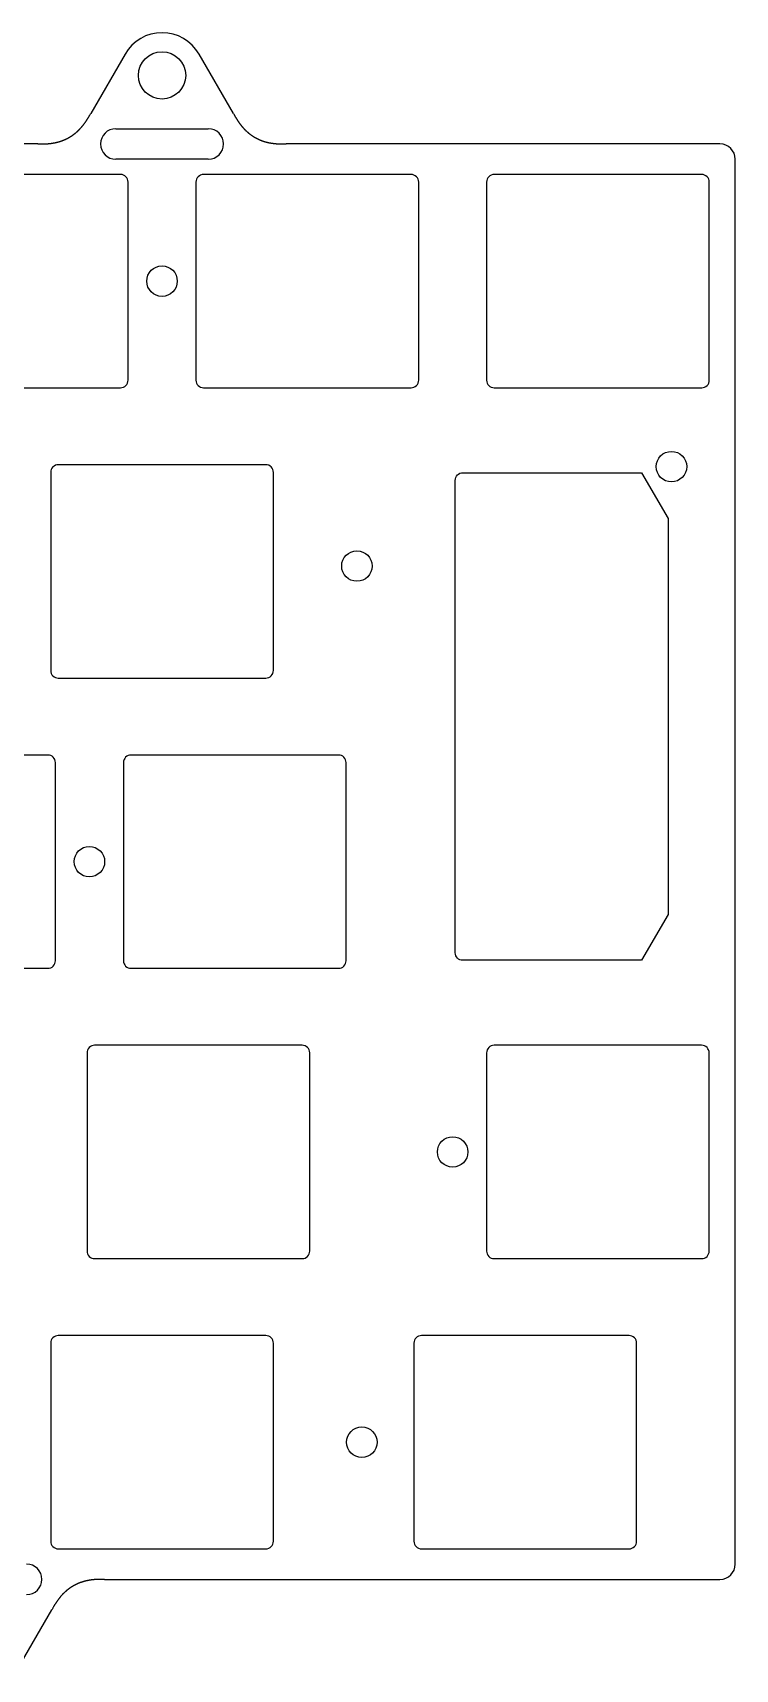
# Model space of a CAD drawing. Header units: millimetres. Extents: x -9 to 276, y -92 to 16.
# Drawn here: x 229.7 to 275.7, y -91.1 to 16.3 of the extents above; entities that cross this region are included whole.
import ezdxf

# ---------------------------------------------------------------- set-up
doc = ezdxf.new("R2010")
doc.units = ezdxf.units.MM
doc.layers.get('0').update_dxf_attribs({"linetype": 'CONTINUOUS'})
doc.layers.add('BLACK', color=7, linetype='CONTINUOUS')
doc.layers.add('Edge.Cuts', color=53, linetype='CONTINUOUS', true_color=0xc8a339)

msp = doc.modelspace()

# ---------------------------------------------------------------- linework, layer by layer
for points in [[(240.35, 6.5), (240.35, -6.5, 0.4142123908), (240.85, -7), (254.45, -7, 0.4142135624), (254.95, -6.5), (254.95, 6.5, 0.4142135624), (254.45, 7), (240.85, 7, 0.4142123908)], [(259.4, 6.5), (259.4, -6.5, 0.4142123908), (259.9, -7), (273.5, -7, 0.4142135624), (274, -6.5), (274, 6.5, 0.4142135624), (273.5, 7), (259.9, 7, 0.4142123908)], [(257.34375, -44.075), (257.34375, -13.075, -0.4142135624), (257.84375, -12.575), (269.56175, -12.575), (271.29375, -15.575), (271.29375, -41.575), (269.56175, -44.575), (257.84375, -44.575, -0.4142123908)], [(235.59375, -31.6), (235.59375, -44.6, 0.4142123908), (236.09375, -45.1), (249.69375, -45.1, 0.4142135624), (250.19375, -44.6), (250.19375, -31.6, 0.4142135624), (249.69375, -31.1), (236.09375, -31.1, 0.4142123908)], [(230.825, -69.700025), (230.825, -82.700025, 0.4142123908), (231.325, -83.200025), (244.925, -83.200025, 0.4142135624), (245.425, -82.700025), (245.425, -69.700025, 0.4142135624), (244.925, -69.200025), (231.325, -69.200025, 0.4142123908)], [(268.7375, -69.200025), (255.1375, -69.200025, 0.4142123908), (254.6375, -69.700025), (254.6375, -82.700025, 0.4142123908), (255.1375, -83.200025), (268.7375, -83.200025, 0.4142135624), (269.2375, -82.700025), (269.2375, -69.700025, 0.4142135624)]]:
    msp.add_lwpolyline(points, format="xyb", close=True)
for centre in [(238.125, 0), (271.51875, -12.175), (233.3625, -38.1), (251.221875, -76.2)]:
    msp.add_circle(centre, 1)
at = {"layer": 'BLACK', "linetype": 'Continuous'}
for p, q in [((247.306162, -50.152051), (233.70625, -50.152051)), ((273.497462, -50.152003), (259.897462, -50.152003)), ((233.20625, -50.652003), (233.20625, -63.652051)), ((247.80625, -63.651903), (247.80625, -50.644041)), ((259.397462, -50.652003), (259.397462, -63.652003)), ((273.997462, -63.652003), (273.997462, -50.652003)), ((233.706262, -64.152051), (247.312407, -64.152051)), ((259.897462, -64.152003), (273.497462, -64.152003))]:
    msp.add_line(p, q, dxfattribs=at)
at = {"layer": 'BLACK'}
msp.add_circle((257.175, -57.15), 1, dxfattribs=at)
for centre, radius, start, end in [((233.706162, -50.652003), 0.499912, 89.98991497, 180), ((247.306162, -50.652203), 0.500152, 0.9350487, 90), ((259.897462, -50.652003), 0.5, 90, 180), ((273.497462, -50.652003), 0.5, 0, 90), ((233.706262, -63.652103), 0.499948, 179.99404138, 270), ((247.306062, -63.651903), 0.500188, 270.7268293, 0), ((259.897462, -63.652003), 0.5, 180, 270), ((273.497462, -63.652003), 0.5, 270, 0)]:
    msp.add_arc(centre, radius, start, end, dxfattribs=at)
at = {"layer": 'Edge.Cuts', "linetype": 'CONTINUOUS'}
for p, q in [((235.700129, 14.9), (233.448462, 11)), ((242.801537, 11), (240.549871, 14.9)), ((233.283406, 10.718846), (233.296514, 10.74055)), ((233.296514, 10.74055), (233.310019, 10.763064)), ((233.310019, 10.763064), (233.324006, 10.786532)), ((233.324006, 10.786532), (233.338586, 10.811149)), ((233.338586, 10.811149), (233.353924, 10.837196)), ((233.353924, 10.837196), (233.370266, 10.865098)), ((233.370266, 10.865098), (233.388018, 10.89556)), ((233.388018, 10.89556), (233.407962, 10.929928)), ((233.407962, 10.929928), (233.432009, 10.971507)), ((233.432009, 10.971507), (233.448462, 11)), ((242.801537, 11), (242.823643, 10.961725)), ((242.823643, 10.961725), (242.845962, 10.923156)), ((242.845962, 10.923156), (242.857212, 10.903769)), ((242.857212, 10.903769), (242.868527, 10.884317)), ((242.868527, 10.884317), (242.879911, 10.864802)), ((242.879911, 10.864802), (242.891369, 10.845228)), ((242.891369, 10.845228), (242.902904, 10.825597)), ((242.902904, 10.825597), (242.91452, 10.805913)), ((242.91452, 10.805913), (242.926221, 10.786177)), ((242.926221, 10.786177), (242.938012, 10.766393)), ((242.938012, 10.766393), (242.949895, 10.746563)), ((242.949895, 10.746563), (242.961876, 10.726691)), ((232.381676, 9.662476), (232.387888, 9.667278)), ((232.387888, 9.667278), (232.394088, 9.672096)), ((232.394088, 9.672096), (232.400276, 9.676931)), ((232.400276, 9.676931), (232.406453, 9.681782)), ((232.406453, 9.681782), (232.412619, 9.68665)), ((232.412619, 9.68665), (232.418774, 9.691534)), ((232.418774, 9.691534), (232.424916, 9.696434)), ((232.424916, 9.696434), (232.431048, 9.701351)), ((232.431048, 9.701351), (232.437168, 9.706285)), ((232.437168, 9.706285), (232.443276, 9.711235)), ((232.443276, 9.711235), (232.449373, 9.716201)), ((232.449373, 9.716201), (232.455459, 9.721184)), ((232.455459, 9.721184), (232.461533, 9.726183)), ((232.461533, 9.726183), (232.467595, 9.731198)), ((232.467595, 9.731198), (232.473645, 9.73623)), ((232.473645, 9.73623), (232.479684, 9.741278)), ((232.479684, 9.741278), (232.485712, 9.746342)), ((232.485712, 9.746342), (232.491727, 9.751423)), ((232.491727, 9.751423), (232.497731, 9.75652)), ((232.497731, 9.75652), (232.503723, 9.761633)), ((232.503723, 9.761633), (232.509704, 9.766763)), ((232.509704, 9.766763), (232.515672, 9.771909)), ((232.515672, 9.771909), (232.521629, 9.777071)), ((232.521629, 9.777071), (232.527574, 9.782249)), ((232.527574, 9.782249), (232.533507, 9.787443)), ((232.533507, 9.787443), (232.539428, 9.792654)), ((232.539428, 9.792654), (232.545338, 9.797881)), ((232.545338, 9.797881), (232.551235, 9.803124)), ((232.551235, 9.803124), (232.55712, 9.808383)), ((232.55712, 9.808383), (232.562994, 9.813658)), ((232.562994, 9.813658), (232.568855, 9.818949)), ((232.568855, 9.818949), (232.574705, 9.824257)), ((232.574705, 9.824257), (232.580542, 9.82958)), ((232.580542, 9.82958), (232.586367, 9.834919)), ((232.586367, 9.834919), (232.586875, 9.835386)), ((232.586875, 9.835386), (232.598466, 9.846097)), ((232.598466, 9.846097), (232.610011, 9.856873)), ((232.610011, 9.856873), (232.621511, 9.867716)), ((232.621511, 9.867716), (232.632966, 9.878626)), ((232.632966, 9.878626), (232.644377, 9.889605)), ((232.644377, 9.889605), (232.655745, 9.900653)), ((232.655745, 9.900653), (232.667071, 9.911771)), ((232.667071, 9.911771), (232.678355, 9.92296)), ((232.678355, 9.92296), (232.689599, 9.934222)), ((232.689599, 9.934222), (232.700804, 9.945556)), ((232.700804, 9.945556), (232.71197, 9.956965)), ((232.71197, 9.956965), (232.723098, 9.968449)), ((232.723098, 9.968449), (232.734189, 9.98001)), ((232.734189, 9.98001), (232.745245, 9.991649)), ((232.745245, 9.991649), (232.756266, 10.003367)), ((232.756266, 10.003367), (232.767253, 10.015166)), ((232.767253, 10.015166), (232.778208, 10.027046)), ((232.778208, 10.027046), (232.789131, 10.03901)), ((232.789131, 10.03901), (232.800024, 10.051058)), ((232.800024, 10.051058), (232.810888, 10.063193)), ((232.810888, 10.063193), (232.821723, 10.075416)), ((232.821723, 10.075416), (232.832532, 10.087729)), ((232.832532, 10.087729), (232.843315, 10.100134)), ((232.843315, 10.100134), (232.854074, 10.112632)), ((232.854074, 10.112632), (232.864811, 10.125226)), ((232.864811, 10.125226), (232.875526, 10.137918)), ((232.875526, 10.137918), (232.886221, 10.15071)), ((232.886221, 10.15071), (232.896898, 10.163604)), ((232.896898, 10.163604), (232.907559, 10.176603)), ((232.907559, 10.176603), (232.918204, 10.189709)), ((232.918204, 10.189709), (232.928837, 10.202926)), ((232.928837, 10.202926), (232.939458, 10.216255)), ((232.939458, 10.216255), (232.95007, 10.229701)), ((232.95007, 10.229701), (232.960675, 10.243266)), ((232.960675, 10.243266), (232.971275, 10.256954)), ((232.971275, 10.256954), (232.981872, 10.270768)), ((232.981872, 10.270768), (232.99247, 10.284713)), ((232.99247, 10.284713), (233.003069, 10.298793)), ((233.003069, 10.298793), (233.013674, 10.313011)), ((233.013674, 10.313011), (233.024287, 10.327374)), ((233.024287, 10.327374), (233.034912, 10.341886)), ((233.034912, 10.341886), (233.045551, 10.356552)), ((233.045551, 10.356552), (233.056208, 10.371379)), ((233.056208, 10.371379), (233.066888, 10.386373)), ((233.066888, 10.386373), (233.077594, 10.401541)), ((233.077594, 10.401541), (233.088331, 10.416891)), ((233.088331, 10.416891), (233.099103, 10.43243)), ((233.099103, 10.43243), (233.109918, 10.448169)), ((233.109918, 10.448169), (233.120779, 10.464116)), ((233.120779, 10.464116), (233.131694, 10.480284)), ((233.131694, 10.480284), (233.142671, 10.496683)), ((233.142671, 10.496683), (233.153715, 10.513327)), ((233.153715, 10.513327), (233.164838, 10.530232)), ((233.164838, 10.530232), (233.176048, 10.547414)), ((233.176048, 10.547414), (233.187357, 10.564892)), ((233.187357, 10.564892), (233.198777, 10.582688)), ((233.198777, 10.582688), (233.210323, 10.600826)), ((233.210323, 10.600826), (233.222011, 10.619335)), ((233.222011, 10.619335), (233.233861, 10.638248)), ((233.233861, 10.638248), (233.245896, 10.657604)), ((233.245896, 10.657604), (233.258142, 10.67745)), ((233.258142, 10.67745), (233.270632, 10.697841)), ((233.270632, 10.697841), (233.283406, 10.718846)), ((235.093762, 10), (241.156237, 10)), ((242.961876, 10.726691), (242.973958, 10.706778)), ((242.973958, 10.706778), (242.986144, 10.686828)), ((242.986144, 10.686828), (242.998439, 10.666844)), ((242.998439, 10.666844), (243.004629, 10.656839)), ((243.004629, 10.656839), (243.010848, 10.646828)), ((243.010848, 10.646828), (243.017096, 10.636808)), ((243.017096, 10.636808), (243.023373, 10.626782)), ((243.023373, 10.626782), (243.029681, 10.61675)), ((243.029681, 10.61675), (243.036019, 10.606711)), ((243.036019, 10.606711), (243.042389, 10.596666)), ((243.042389, 10.596666), (243.04879, 10.586616)), ((243.04879, 10.586616), (243.055223, 10.576561)), ((243.055223, 10.576561), (243.061689, 10.566501)), ((243.061689, 10.566501), (243.068189, 10.556436)), ((243.068189, 10.556436), (243.074722, 10.546367)), ((243.074722, 10.546367), (243.081289, 10.536295)), ((243.081289, 10.536295), (243.087891, 10.526219)), ((243.087891, 10.526219), (243.094528, 10.51614)), ((243.094528, 10.51614), (243.1012, 10.506058)), ((243.1012, 10.506058), (243.107909, 10.495974)), ((243.107909, 10.495974), (243.114654, 10.485888)), ((243.114654, 10.485888), (243.121437, 10.4758)), ((243.121437, 10.4758), (243.128257, 10.465711)), ((243.128257, 10.465711), (243.135115, 10.45562)), ((243.135115, 10.45562), (243.142012, 10.445529)), ((243.142012, 10.445529), (243.148948, 10.435438)), ((243.148948, 10.435438), (243.155924, 10.425347)), ((243.155924, 10.425347), (243.16294, 10.415256)), ((243.16294, 10.415256), (243.169996, 10.405166)), ((243.169996, 10.405166), (243.177094, 10.395077)), ((243.177094, 10.395077), (243.184233, 10.384989)), ((243.184233, 10.384989), (243.191414, 10.374903)), ((243.191414, 10.374903), (243.198638, 10.36482)), ((243.198638, 10.36482), (243.205905, 10.354738)), ((243.205905, 10.354738), (243.213215, 10.34466)), ((243.213215, 10.34466), (243.22057, 10.334585)), ((243.22057, 10.334585), (243.227969, 10.324513)), ((243.227969, 10.324513), (243.235413, 10.314445)), ((243.235413, 10.314445), (243.242902, 10.304381)), ((243.242902, 10.304381), (243.250438, 10.294322)), ((243.250438, 10.294322), (243.25802, 10.284267)), ((243.25802, 10.284267), (243.26565, 10.274218)), ((243.26565, 10.274218), (243.273327, 10.264175)), ((243.273327, 10.264175), (243.281052, 10.254137)), ((243.281052, 10.254137), (243.288825, 10.244105)), ((243.288825, 10.244105), (243.296648, 10.234081)), ((243.296648, 10.234081), (243.30452, 10.224063)), ((243.30452, 10.224063), (243.312442, 10.214052)), ((243.312442, 10.214052), (243.320414, 10.204049)), ((243.320414, 10.204049), (243.328438, 10.194055)), ((243.328438, 10.194055), (243.336513, 10.184068)), ((243.336513, 10.184068), (243.34464, 10.17409)), ((243.34464, 10.17409), (243.352819, 10.164121)), ((243.352819, 10.164121), (243.361052, 10.154162)), ((243.361052, 10.154162), (243.369338, 10.144212)), ((243.369338, 10.144212), (243.377678, 10.134273)), ((243.377678, 10.134273), (243.386072, 10.124344)), ((243.386072, 10.124344), (243.394522, 10.114425)), ((243.394522, 10.114425), (243.403026, 10.104518)), ((243.403026, 10.104518), (243.411587, 10.094622)), ((243.411587, 10.094622), (243.420205, 10.084738)), ((243.420205, 10.084738), (243.428879, 10.074866)), ((243.428879, 10.074866), (243.437611, 10.065007)), ((243.437611, 10.065007), (243.4464, 10.055161)), ((243.4464, 10.055161), (243.455248, 10.045327)), ((243.455248, 10.045327), (243.464155, 10.035508)), ((243.464155, 10.035508), (243.473122, 10.025702)), ((243.473122, 10.025702), (243.482148, 10.01591)), ((243.482148, 10.01591), (243.491235, 10.006133)), ((243.491235, 10.006133), (243.500383, 9.996371)), ((243.500383, 9.996371), (243.509592, 9.986624)), ((243.509592, 9.986624), (243.518863, 9.976893)), ((243.518863, 9.976893), (243.528196, 9.967178)), ((243.528196, 9.967178), (243.537593, 9.957479)), ((243.537593, 9.957479), (243.547052, 9.947796)), ((243.547052, 9.947796), (243.556576, 9.938131)), ((243.556576, 9.938131), (243.566164, 9.928483)), ((243.566164, 9.928483), (243.575817, 9.918853)), ((243.575817, 9.918853), (243.585535, 9.909241)), ((243.585535, 9.909241), (243.595319, 9.899647)), ((243.595319, 9.899647), (243.605169, 9.890072)), ((243.605169, 9.890072), (243.615087, 9.880516)), ((243.615087, 9.880516), (243.625071, 9.87098)), ((243.625071, 9.87098), (243.635124, 9.861463)), ((243.635124, 9.861463), (243.645245, 9.851966)), ((243.645245, 9.851966), (243.655434, 9.84249)), ((243.655434, 9.84249), (243.665693, 9.833035)), ((243.665693, 9.833035), (243.676022, 9.823601)), ((243.676022, 9.823601), (243.686421, 9.814188)), ((243.686421, 9.814188), (243.696891, 9.804797)), ((243.696891, 9.804797), (243.707433, 9.795429)), ((243.707433, 9.795429), (243.718046, 9.786083)), ((243.718046, 9.786083), (243.728731, 9.77676)), ((243.728731, 9.77676), (243.73949, 9.76746)), ((243.73949, 9.76746), (243.750321, 9.758183)), ((243.750321, 9.758183), (243.761226, 9.748931)), ((243.761226, 9.748931), (243.772206, 9.739703)), ((243.772206, 9.739703), (243.778256, 9.734655)), ((243.778256, 9.734655), (243.784318, 9.729623)), ((243.784318, 9.729623), (243.790391, 9.724608)), ((243.790391, 9.724608), (243.796476, 9.71961)), ((243.796476, 9.71961), (243.802572, 9.714627)), ((243.802572, 9.714627), (243.808679, 9.709662)), ((243.808679, 9.709662), (243.814798, 9.704712)), ((243.814798, 9.704712), (243.820929, 9.69978)), ((243.820929, 9.69978), (243.827071, 9.694863)), ((243.827071, 9.694863), (243.833224, 9.689964)), ((243.833224, 9.689964), (243.839388, 9.68508)), ((243.839388, 9.68508), (243.845564, 9.680214)), ((243.845564, 9.680214), (243.851751, 9.675364)), ((243.851751, 9.675364), (243.857949, 9.67053)), ((243.857949, 9.67053), (243.864159, 9.665713)), ((229.984361, 9), (141.490638, 9)), ((229.984361, 9), (230.028561, 9.000006)), ((230.028561, 9.000006), (230.073122, 9.000051)), ((230.073122, 9.000051), (230.095537, 9.0001)), ((230.095537, 9.0001), (230.118041, 9.000173)), ((230.118041, 9.000173), (230.140633, 9.000275)), ((230.140633, 9.000275), (230.163313, 9.000411)), ((230.163313, 9.000411), (230.186082, 9.000585)), ((230.186082, 9.000585), (230.208937, 9.000803)), ((230.208937, 9.000803), (230.231879, 9.001069)), ((230.231879, 9.001069), (230.254908, 9.001387)), ((230.254908, 9.001387), (230.278023, 9.001764)), ((230.278023, 9.001764), (230.301223, 9.002203)), ((230.301223, 9.002203), (230.324509, 9.00271)), ((230.324509, 9.00271), (230.347879, 9.003289)), ((230.347879, 9.003289), (230.371334, 9.003945)), ((230.371334, 9.003945), (230.383093, 9.004303)), ((230.383093, 9.004303), (230.394873, 9.004683)), ((230.394873, 9.004683), (230.406673, 9.005084)), ((230.406673, 9.005084), (230.418495, 9.005507)), ((230.418495, 9.005507), (230.430337, 9.005953)), ((230.430337, 9.005953), (230.4422, 9.006423)), ((230.4422, 9.006423), (230.454084, 9.006917)), ((230.454084, 9.006917), (230.465988, 9.007436)), ((230.465988, 9.007436), (230.477913, 9.00798)), ((230.477913, 9.00798), (230.489859, 9.008549)), ((230.489859, 9.008549), (230.501824, 9.009146)), ((230.501824, 9.009146), (230.513811, 9.009769)), ((230.513811, 9.009769), (230.525817, 9.01042)), ((230.525817, 9.01042), (230.537844, 9.011099)), ((230.537844, 9.011099), (230.549891, 9.011808)), ((230.549891, 9.011808), (230.561959, 9.012545)), ((230.561959, 9.012545), (230.574046, 9.013313)), ((230.574046, 9.013313), (230.586154, 9.014112)), ((230.586154, 9.014112), (230.598282, 9.014942)), ((230.598282, 9.014942), (230.610429, 9.015804)), ((230.610429, 9.015804), (230.622597, 9.016698)), ((230.622597, 9.016698), (230.634784, 9.017625)), ((230.634784, 9.017625), (230.646992, 9.018586)), ((230.646992, 9.018586), (230.659219, 9.019582)), ((230.659219, 9.019582), (230.671465, 9.020612)), ((230.671465, 9.020612), (230.683732, 9.021678)), ((230.683732, 9.021678), (230.696018, 9.02278)), ((230.696018, 9.02278), (230.708324, 9.023919)), ((230.708324, 9.023919), (230.720649, 9.025095)), ((230.720649, 9.025095), (230.732994, 9.026309)), ((230.732994, 9.026309), (230.745358, 9.027562)), ((230.745358, 9.027562), (230.757741, 9.028854)), ((230.757741, 9.028854), (230.770144, 9.030185)), ((230.770144, 9.030185), (230.782566, 9.031557)), ((230.782566, 9.031557), (230.795007, 9.03297)), ((230.795007, 9.03297), (230.807467, 9.034424)), ((230.807467, 9.034424), (230.819947, 9.035921)), ((230.819947, 9.035921), (230.832445, 9.03746)), ((230.832445, 9.03746), (230.844963, 9.039043)), ((230.844963, 9.039043), (230.857499, 9.040669)), ((230.857499, 9.040669), (230.870055, 9.042341)), ((230.870055, 9.042341), (230.882629, 9.044057)), ((230.882629, 9.044057), (230.895222, 9.045819)), ((230.895222, 9.045819), (230.907834, 9.047627)), ((230.907834, 9.047627), (230.920464, 9.049483)), ((230.920464, 9.049483), (230.933113, 9.051386)), ((230.933113, 9.051386), (230.94578, 9.053337)), ((230.94578, 9.053337), (230.958467, 9.055337)), ((230.958467, 9.055337), (230.971171, 9.057386)), ((230.971171, 9.057386), (230.983894, 9.059485)), ((230.983894, 9.059485), (230.996636, 9.061635)), ((230.996636, 9.061635), (231.009395, 9.063836)), ((231.009395, 9.063836), (231.022173, 9.066089)), ((231.022173, 9.066089), (231.034969, 9.068394)), ((231.034969, 9.068394), (231.047784, 9.070753)), ((231.047784, 9.070753), (231.060616, 9.073164)), ((231.060616, 9.073164), (231.073466, 9.07563)), ((231.073466, 9.07563), (231.086335, 9.078151)), ((231.086335, 9.078151), (231.099221, 9.080728)), ((231.099221, 9.080728), (231.112126, 9.08336)), ((231.112126, 9.08336), (231.125048, 9.086049)), ((231.125048, 9.086049), (231.137988, 9.088795)), ((231.137988, 9.088795), (231.150945, 9.091598)), ((231.150945, 9.091598), (231.163921, 9.094461)), ((231.163921, 9.094461), (231.176914, 9.097382)), ((231.176914, 9.097382), (231.189924, 9.100363)), ((231.189924, 9.100363), (231.202952, 9.103404)), ((231.202952, 9.103404), (231.215998, 9.106506)), ((231.215998, 9.106506), (231.229061, 9.109669)), ((231.229061, 9.109669), (231.242141, 9.112894)), ((231.242141, 9.112894), (231.255239, 9.116182)), ((231.255239, 9.116182), (231.268354, 9.119534)), ((231.268354, 9.119534), (231.281486, 9.122949)), ((231.281486, 9.122949), (231.294635, 9.126428)), ((231.294635, 9.126428), (231.307802, 9.129973)), ((231.307802, 9.129973), (231.320985, 9.133583)), ((231.320985, 9.133583), (231.334186, 9.137259)), ((231.334186, 9.137259), (231.347403, 9.141002)), ((231.347403, 9.141002), (231.360637, 9.144813)), ((231.360637, 9.144813), (231.373889, 9.148692)), ((231.373889, 9.148692), (231.387157, 9.152639)), ((231.387157, 9.152639), (231.400441, 9.156656)), ((231.400441, 9.156656), (231.413743, 9.160742)), ((231.413743, 9.160742), (231.427061, 9.164899)), ((231.427061, 9.164899), (231.440396, 9.169127)), ((231.440396, 9.169127), (231.453747, 9.173427)), ((231.453747, 9.173427), (231.467114, 9.177799)), ((231.467114, 9.177799), (231.480498, 9.182244)), ((231.480498, 9.182244), (231.493899, 9.186762)), ((231.493899, 9.186762), (231.507316, 9.191354)), ((231.507316, 9.191354), (231.520749, 9.196021)), ((231.520749, 9.196021), (231.534198, 9.200763)), ((231.534198, 9.200763), (231.547663, 9.205581)), ((231.547663, 9.205581), (231.561145, 9.210476)), ((231.561145, 9.210476), (231.568542, 9.213192)), ((231.568542, 9.213192), (231.57593, 9.215925)), ((231.57593, 9.215925), (231.58331, 9.218677)), ((231.58331, 9.218677), (231.590681, 9.221447)), ((231.590681, 9.221447), (231.598044, 9.224236)), ((231.598044, 9.224236), (231.605398, 9.227042)), ((231.605398, 9.227042), (231.612744, 9.229867)), ((231.612744, 9.229867), (231.620081, 9.232709)), ((231.620081, 9.232709), (231.62741, 9.23557)), ((231.62741, 9.23557), (231.63473, 9.238449)), ((231.63473, 9.238449), (231.642041, 9.241346)), ((231.642041, 9.241346), (231.649343, 9.244261)), ((231.649343, 9.244261), (231.656637, 9.247194)), ((231.656637, 9.247194), (231.663922, 9.250146)), ((231.663922, 9.250146), (231.671199, 9.253115)), ((231.671199, 9.253115), (231.678466, 9.256102)), ((231.678466, 9.256102), (231.685725, 9.259107)), ((231.685725, 9.259107), (231.692975, 9.26213)), ((231.692975, 9.26213), (231.700216, 9.265172)), ((231.700216, 9.265172), (231.707448, 9.268231)), ((231.707448, 9.268231), (231.714671, 9.271308)), ((231.714671, 9.271308), (231.721886, 9.274403)), ((231.721886, 9.274403), (231.729091, 9.277516)), ((231.729091, 9.277516), (231.736288, 9.280647)), ((231.736288, 9.280647), (231.743475, 9.283795)), ((231.743475, 9.283795), (231.750654, 9.286962)), ((231.750654, 9.286962), (231.757823, 9.290147)), ((231.757823, 9.290147), (231.764983, 9.293349)), ((231.764983, 9.293349), (231.772134, 9.296569)), ((231.772134, 9.296569), (231.779277, 9.299807)), ((231.779277, 9.299807), (231.786409, 9.303063)), ((231.786409, 9.303063), (231.793533, 9.306337)), ((231.793533, 9.306337), (231.800648, 9.309628)), ((231.800648, 9.309628), (231.807753, 9.312937)), ((231.807753, 9.312937), (231.814849, 9.316264)), ((231.814849, 9.316264), (231.821936, 9.319609)), ((231.821936, 9.319609), (231.829014, 9.322971)), ((231.829014, 9.322971), (231.836082, 9.326351)), ((231.836082, 9.326351), (231.843141, 9.329749)), ((231.843141, 9.329749), (231.85019, 9.333165)), ((231.85019, 9.333165), (231.85723, 9.336598)), ((231.85723, 9.336598), (231.864261, 9.340049)), ((231.864261, 9.340049), (231.871282, 9.343517)), ((231.871282, 9.343517), (231.878294, 9.347003)), ((231.878294, 9.347003), (231.885296, 9.350507)), ((231.885296, 9.350507), (231.892289, 9.354029)), ((231.892289, 9.354029), (231.899272, 9.357567)), ((231.899272, 9.357567), (231.906246, 9.361124)), ((231.906246, 9.361124), (231.91321, 9.364698)), ((231.91321, 9.364698), (231.920165, 9.36829)), ((231.920165, 9.36829), (231.92711, 9.371899)), ((231.92711, 9.371899), (231.934045, 9.375526)), ((231.934045, 9.375526), (231.940971, 9.37917)), ((231.940971, 9.37917), (231.947886, 9.382831)), ((231.947886, 9.382831), (231.954793, 9.386511)), ((231.954793, 9.386511), (231.961689, 9.390207)), ((231.961689, 9.390207), (231.968576, 9.393921)), ((231.968576, 9.393921), (231.975452, 9.397653)), ((231.975452, 9.397653), (231.982319, 9.401402)), ((231.982319, 9.401402), (231.989176, 9.405168)), ((231.989176, 9.405168), (231.996024, 9.408952)), ((231.996024, 9.408952), (232.002861, 9.412753)), ((232.002861, 9.412753), (232.009689, 9.416572)), ((232.009689, 9.416572), (232.016506, 9.420407)), ((232.016506, 9.420407), (232.023314, 9.424261)), ((232.023314, 9.424261), (232.030111, 9.428131)), ((232.030111, 9.428131), (232.036899, 9.432019)), ((232.036899, 9.432019), (232.043676, 9.435924)), ((232.043676, 9.435924), (232.050443, 9.439846)), ((232.050443, 9.439846), (232.057201, 9.443786)), ((232.057201, 9.443786), (232.063948, 9.447743)), ((232.063948, 9.447743), (232.070685, 9.451717)), ((232.070685, 9.451717), (232.077412, 9.455709)), ((232.077412, 9.455709), (232.084129, 9.459717)), ((232.084129, 9.459717), (232.090835, 9.463743)), ((232.090835, 9.463743), (232.097532, 9.467786)), ((232.097532, 9.467786), (232.104217, 9.471846)), ((232.104217, 9.471846), (232.110893, 9.475924)), ((232.110893, 9.475924), (232.117559, 9.480018)), ((232.117559, 9.480018), (232.124214, 9.48413)), ((232.124214, 9.48413), (232.130859, 9.488258)), ((232.130859, 9.488258), (232.137493, 9.492404)), ((232.137493, 9.492404), (232.144117, 9.496567)), ((232.144117, 9.496567), (232.150731, 9.500747)), ((232.150731, 9.500747), (232.157334, 9.504944)), ((232.157334, 9.504944), (232.163926, 9.509158)), ((232.163926, 9.509158), (232.170508, 9.513389)), ((232.170508, 9.513389), (232.17708, 9.517637)), ((232.17708, 9.517637), (232.183641, 9.521903)), ((232.183641, 9.521903), (232.190192, 9.526185)), ((232.190192, 9.526185), (232.196732, 9.530484)), ((232.196732, 9.530484), (232.203261, 9.5348)), ((232.203261, 9.5348), (232.20978, 9.539133)), ((232.20978, 9.539133), (232.216288, 9.543483)), ((232.216288, 9.543483), (232.222785, 9.54785)), ((232.222785, 9.54785), (232.229272, 9.552233)), ((232.229272, 9.552233), (232.235747, 9.556634)), ((232.235747, 9.556634), (232.242213, 9.561051)), ((232.242213, 9.561051), (232.248667, 9.565486)), ((232.248667, 9.565486), (232.255111, 9.569937)), ((232.255111, 9.569937), (232.261543, 9.574405)), ((232.261543, 9.574405), (232.267965, 9.57889)), ((232.267965, 9.57889), (232.274376, 9.583391)), ((232.274376, 9.583391), (232.280776, 9.58791)), ((232.280776, 9.58791), (232.287165, 9.592445)), ((232.287165, 9.592445), (232.293544, 9.596997)), ((232.293544, 9.596997), (232.299911, 9.601566)), ((232.299911, 9.601566), (232.306267, 9.606151)), ((232.306267, 9.606151), (232.312612, 9.610753)), ((232.312612, 9.610753), (232.318947, 9.615372)), ((232.318947, 9.615372), (232.32527, 9.620008)), ((232.32527, 9.620008), (232.331582, 9.62466)), ((232.331582, 9.62466), (232.337883, 9.629329)), ((232.337883, 9.629329), (232.344173, 9.634014)), ((232.344173, 9.634014), (232.350451, 9.638717)), ((232.350451, 9.638717), (232.356719, 9.643435)), ((232.356719, 9.643435), (232.362975, 9.648171)), ((232.362975, 9.648171), (232.36922, 9.652923)), ((232.36922, 9.652923), (232.375454, 9.657691)), ((232.375454, 9.657691), (232.381676, 9.662476)), ((243.864159, 9.665713), (243.87038, 9.660913)), ((243.87038, 9.660913), (243.876612, 9.656129)), ((243.876612, 9.656129), (243.882855, 9.651362)), ((243.882855, 9.651362), (243.889109, 9.646612)), ((243.889109, 9.646612), (243.895375, 9.641878)), ((243.895375, 9.641878), (243.901651, 9.637161)), ((243.901651, 9.637161), (243.907939, 9.632461)), ((243.907939, 9.632461), (243.914237, 9.627777)), ((243.914237, 9.627777), (243.920547, 9.62311)), ((243.920547, 9.62311), (243.926868, 9.61846)), ((243.926868, 9.61846), (243.933199, 9.613827)), ((243.933199, 9.613827), (243.939542, 9.60921)), ((243.939542, 9.60921), (243.945895, 9.604611)), ((243.945895, 9.604611), (243.95226, 9.600028)), ((243.95226, 9.600028), (243.958635, 9.595461)), ((243.958635, 9.595461), (243.965021, 9.590912)), ((243.965021, 9.590912), (243.971418, 9.586379)), ((243.971418, 9.586379), (243.977826, 9.581864)), ((243.977826, 9.581864), (243.984244, 9.577365)), ((243.984244, 9.577365), (243.990673, 9.572883)), ((243.990673, 9.572883), (243.997113, 9.568418)), ((243.997113, 9.568418), (244.003564, 9.56397)), ((244.003564, 9.56397), (244.010025, 9.559539)), ((244.010025, 9.559539), (244.016497, 9.555124)), ((244.016497, 9.555124), (244.02298, 9.550727)), ((244.02298, 9.550727), (244.029473, 9.546347)), ((244.029473, 9.546347), (244.035977, 9.541983)), ((244.035977, 9.541983), (244.042492, 9.537637)), ((244.042492, 9.537637), (244.049017, 9.533308)), ((244.049017, 9.533308), (244.055552, 9.528995)), ((244.055552, 9.528995), (244.062098, 9.5247)), ((244.062098, 9.5247), (244.068655, 9.520422)), ((244.068655, 9.520422), (244.075222, 9.516161)), ((244.075222, 9.516161), (244.081799, 9.511917)), ((244.081799, 9.511917), (244.088387, 9.50769)), ((244.088387, 9.50769), (244.094985, 9.50348)), ((244.094985, 9.50348), (244.101593, 9.499287)), ((244.101593, 9.499287), (244.108212, 9.495111)), ((244.108212, 9.495111), (244.114841, 9.490953)), ((244.114841, 9.490953), (244.12148, 9.486812)), ((244.12148, 9.486812), (244.12813, 9.482687)), ((244.12813, 9.482687), (244.13479, 9.47858)), ((244.13479, 9.47858), (244.14146, 9.474491)), ((244.14146, 9.474491), (244.14814, 9.470418)), ((244.14814, 9.470418), (244.15483, 9.466363)), ((244.15483, 9.466363), (244.161531, 9.462325)), ((244.161531, 9.462325), (244.168241, 9.458304)), ((244.168241, 9.458304), (244.174962, 9.454301)), ((244.174962, 9.454301), (244.181693, 9.450314)), ((244.181693, 9.450314), (244.188433, 9.446346)), ((244.188433, 9.446346), (244.195184, 9.442394)), ((244.195184, 9.442394), (244.201945, 9.43846)), ((244.201945, 9.43846), (244.208716, 9.434543)), ((244.208716, 9.434543), (244.215496, 9.430643)), ((244.215496, 9.430643), (244.222287, 9.426761)), ((244.222287, 9.426761), (244.229087, 9.422896)), ((244.229087, 9.422896), (244.235898, 9.419049)), ((244.235898, 9.419049), (244.242718, 9.415219)), ((244.242718, 9.415219), (244.249548, 9.411406)), ((244.249548, 9.411406), (244.256387, 9.407611)), ((244.256387, 9.407611), (244.263237, 9.403834)), ((244.263237, 9.403834), (244.270096, 9.400073)), ((244.270096, 9.400073), (244.276965, 9.396331)), ((244.276965, 9.396331), (244.283844, 9.392606)), ((244.283844, 9.392606), (244.290732, 9.388898)), ((244.290732, 9.388898), (244.29763, 9.385208)), ((244.29763, 9.385208), (244.304538, 9.381535)), ((244.304538, 9.381535), (244.311455, 9.37788)), ((244.311455, 9.37788), (244.318382, 9.374242)), ((244.318382, 9.374242), (244.325318, 9.370622)), ((244.325318, 9.370622), (244.332264, 9.36702)), ((244.332264, 9.36702), (244.339219, 9.363435)), ((244.339219, 9.363435), (244.346184, 9.359868)), ((244.346184, 9.359868), (244.353158, 9.356319)), ((244.353158, 9.356319), (244.360142, 9.352787)), ((244.360142, 9.352787), (244.367135, 9.349273)), ((244.367135, 9.349273), (244.374137, 9.345776)), ((244.374137, 9.345776), (244.381149, 9.342297)), ((244.381149, 9.342297), (244.38817, 9.338836)), ((244.38817, 9.338836), (244.395201, 9.335392)), ((244.395201, 9.335392), (244.402241, 9.331967)), ((244.402241, 9.331967), (244.40929, 9.328559)), ((244.40929, 9.328559), (244.416348, 9.325169)), ((244.416348, 9.325169), (244.423415, 9.321796)), ((244.423415, 9.321796), (244.430492, 9.318441)), ((244.430492, 9.318441), (244.437578, 9.315104)), ((244.437578, 9.315104), (244.444673, 9.311785)), ((244.444673, 9.311785), (244.451777, 9.308484)), ((244.451777, 9.308484), (244.45889, 9.305201)), ((244.45889, 9.305201), (244.466012, 9.301935)), ((244.466012, 9.301935), (244.473144, 9.298687)), ((244.473144, 9.298687), (244.480284, 9.295457)), ((244.480284, 9.295457), (244.487433, 9.292245)), ((244.487433, 9.292245), (244.494591, 9.289051)), ((244.494591, 9.289051), (244.501759, 9.285875)), ((244.501759, 9.285875), (244.508935, 9.282717)), ((244.508935, 9.282717), (244.51612, 9.279577)), ((244.51612, 9.279577), (244.523314, 9.276454)), ((244.523314, 9.276454), (244.530516, 9.27335)), ((244.530516, 9.27335), (244.537728, 9.270263)), ((244.537728, 9.270263), (244.544948, 9.267195)), ((244.544948, 9.267195), (244.552177, 9.264145)), ((244.552177, 9.264145), (244.559415, 9.261112)), ((244.559415, 9.261112), (244.566662, 9.258098)), ((244.566662, 9.258098), (244.573917, 9.255101)), ((244.573917, 9.255101), (244.581181, 9.252123)), ((244.581181, 9.252123), (244.588454, 9.249163)), ((244.588454, 9.249163), (244.595735, 9.246221)), ((244.595735, 9.246221), (244.603025, 9.243297)), ((244.603025, 9.243297), (244.610323, 9.240391)), ((244.610323, 9.240391), (244.617631, 9.237503)), ((244.617631, 9.237503), (244.624946, 9.234633)), ((244.624946, 9.234633), (244.63227, 9.231782)), ((244.63227, 9.231782), (244.639603, 9.228948)), ((244.639603, 9.228948), (244.646944, 9.226133)), ((244.646944, 9.226133), (244.654293, 9.223336)), ((244.654293, 9.223336), (244.661651, 9.220557)), ((244.661651, 9.220557), (244.669017, 9.217797)), ((244.669017, 9.217797), (244.676392, 9.215054)), ((244.676392, 9.215054), (244.683775, 9.21233)), ((244.683775, 9.21233), (244.691166, 9.209625)), ((244.691166, 9.209625), (244.698566, 9.206937)), ((244.698566, 9.206937), (244.705974, 9.204268)), ((244.705974, 9.204268), (244.71339, 9.201617)), ((244.71339, 9.201617), (244.720814, 9.198984)), ((244.720814, 9.198984), (244.728247, 9.196369)), ((244.728247, 9.196369), (244.735687, 9.193773)), ((244.735687, 9.193773), (244.743136, 9.191196)), ((244.743136, 9.191196), (244.750593, 9.188636)), ((244.750593, 9.188636), (244.758058, 9.186095)), ((244.758058, 9.186095), (244.765531, 9.183572)), ((244.765531, 9.183572), (244.773013, 9.181068)), ((244.773013, 9.181068), (244.780502, 9.178582)), ((244.780502, 9.178582), (244.787999, 9.176115)), ((244.787999, 9.176115), (244.795504, 9.173666)), ((244.795504, 9.173666), (244.803017, 9.171235)), ((244.803017, 9.171235), (244.810539, 9.168823)), ((244.810539, 9.168823), (244.818068, 9.16643)), ((244.818068, 9.16643), (244.825605, 9.164055)), ((244.825605, 9.164055), (244.82626, 9.163849)), ((244.82626, 9.163849), (244.841331, 9.159166)), ((244.841331, 9.159166), (244.856436, 9.154556)), ((244.856436, 9.154556), (244.871576, 9.150018)), ((244.871576, 9.150018), (244.886753, 9.145553)), ((244.886753, 9.145553), (244.901966, 9.14116)), ((244.901966, 9.14116), (244.917218, 9.136839)), ((244.917218, 9.136839), (244.932509, 9.13259)), ((244.932509, 9.13259), (244.947842, 9.128412)), ((244.947842, 9.128412), (244.963216, 9.124305)), ((244.963216, 9.124305), (244.978635, 9.120269)), ((244.978635, 9.120269), (244.994098, 9.116303)), ((244.994098, 9.116303), (245.009608, 9.112408)), ((245.009608, 9.112408), (245.025166, 9.108583)), ((245.025166, 9.108583), (245.040773, 9.104828)), ((245.040773, 9.104828), (245.056431, 9.101143)), ((245.056431, 9.101143), (245.072143, 9.097527)), ((245.072143, 9.097527), (245.087909, 9.09398)), ((245.087909, 9.09398), (245.103731, 9.090502)), ((245.103731, 9.090502), (245.119612, 9.087093)), ((245.119612, 9.087093), (245.135553, 9.083752)), ((245.135553, 9.083752), (245.151556, 9.08048)), ((245.151556, 9.08048), (245.167624, 9.077276)), ((245.167624, 9.077276), (245.183759, 9.074139)), ((245.183759, 9.074139), (245.199962, 9.071071)), ((245.199962, 9.071071), (245.216237, 9.06807)), ((245.216237, 9.06807), (245.232586, 9.065136)), ((245.232586, 9.065136), (245.249012, 9.06227)), ((245.249012, 9.06227), (245.265517, 9.05947)), ((245.265517, 9.05947), (245.282104, 9.056737)), ((245.282104, 9.056737), (245.298778, 9.054071)), ((245.298778, 9.054071), (245.31554, 9.051471)), ((245.31554, 9.051471), (245.332394, 9.048938)), ((245.332394, 9.048938), (245.349344, 9.04647)), ((245.349344, 9.04647), (245.366394, 9.044069)), ((245.366394, 9.044069), (245.383549, 9.041733)), ((245.383549, 9.041733), (245.400811, 9.039462)), ((245.400811, 9.039462), (245.418186, 9.037257)), ((245.418186, 9.037257), (245.435679, 9.035118)), ((245.435679, 9.035118), (245.453296, 9.033043)), ((245.453296, 9.033043), (245.471041, 9.031033)), ((245.471041, 9.031033), (245.48892, 9.029088)), ((245.48892, 9.029088), (245.506941, 9.027208)), ((245.506941, 9.027208), (245.525111, 9.025391)), ((245.525111, 9.025391), (245.543436, 9.02364)), ((245.543436, 9.02364), (245.561925, 9.021952)), ((245.561925, 9.021952), (245.580586, 9.020328)), ((245.580586, 9.020328), (245.59943, 9.018769)), ((245.59943, 9.018769), (245.618468, 9.017272)), ((245.618468, 9.017272), (245.637709, 9.01584)), ((245.637709, 9.01584), (245.657168, 9.014471)), ((245.657168, 9.014471), (245.676858, 9.013165)), ((245.676858, 9.013165), (245.696795, 9.011922)), ((245.696795, 9.011922), (245.716996, 9.010742)), ((245.716996, 9.010742), (245.737482, 9.009624)), ((245.737482, 9.009624), (245.758272, 9.00857)), ((245.758272, 9.00857), (245.779394, 9.007577)), ((245.779394, 9.007577), (245.800875, 9.006648)), ((245.800875, 9.006648), (245.822749, 9.00578)), ((245.822749, 9.00578), (245.845053, 9.004974)), ((245.845053, 9.004974), (245.867833, 9.00423)), ((245.867833, 9.00423), (245.891143, 9.003547)), ((245.891143, 9.003547), (245.915048, 9.002926)), ((245.915048, 9.002926), (245.939625, 9.002365)), ((245.939625, 9.002365), (245.964976, 9.001866)), ((245.964976, 9.001866), (245.991227, 9.001427)), ((245.991227, 9.001427), (246.018544, 9.001048)), ((246.018544, 9.001048), (246.047153, 9.00073)), ((246.047153, 9.00073), (246.07738, 9.00047)), ((246.07738, 9.00047), (246.109715, 9.000269)), ((246.109715, 9.000269), (246.144972, 9.000126)), ((246.144972, 9.000126), (246.184709, 9.000038)), ((246.184709, 9.000038), (246.232742, 9.000003)), ((246.232742, 9.000003), (246.265638, 9)), ((274.7, 9), (246.265638, 9)), ((241.156237, 8), (235.093762, 8)), ((275.7, -84.2), (275.7, 8)), ((235.4, 7), (221.8, 7)), ((235.9, -6.5), (235.9, 6.5)), ((221.8, -7), (235.4, -7)), ((230.825, -12.55), (230.825, -25.55)), ((244.925, -12.05), (231.325, -12.05)), ((245.425, -25.55), (245.425, -12.55)), ((231.325, -26.05), (244.925, -26.05)), ((230.6375, -31.1), (217.0375, -31.1)), ((231.1375, -44.6), (231.1375, -31.6)), ((217.0375, -45.1), (230.6375, -45.1)), ((231.894371, -85.916205), (231.888286, -85.921188)), ((231.900468, -85.911239), (231.894371, -85.916205)), ((231.906577, -85.906289), (231.900468, -85.911239)), ((231.912697, -85.901355), (231.906577, -85.906289)), ((231.918828, -85.896438), (231.912697, -85.901355)), ((231.924971, -85.891538), (231.918828, -85.896438)), ((231.931126, -85.886653), (231.924971, -85.891538)), ((231.937291, -85.881786), (231.931126, -85.886653)), ((231.943469, -85.876935), (231.937291, -85.881786)), ((231.949657, -85.8721), (231.943469, -85.876935)), ((231.955857, -85.867282), (231.949657, -85.8721)), ((231.962068, -85.86248), (231.955857, -85.867282)), ((231.968291, -85.857695), (231.962068, -85.86248)), ((231.974525, -85.852926), (231.968291, -85.857695)), ((231.98077, -85.848174), (231.974525, -85.852926)), ((231.987026, -85.843439), (231.98077, -85.848174)), ((231.993294, -85.83872), (231.987026, -85.843439)), ((231.999572, -85.834018), (231.993294, -85.83872)), ((232.005862, -85.829332), (231.999572, -85.834018)), ((232.012163, -85.824664), (232.005862, -85.829332)), ((232.018475, -85.820011), (232.012163, -85.824664)), ((232.024799, -85.815376), (232.018475, -85.820011)), ((232.031133, -85.810757), (232.024799, -85.815376)), ((232.037478, -85.806155), (232.031133, -85.810757)), ((232.043834, -85.801569), (232.037478, -85.806155)), ((232.050202, -85.797), (232.043834, -85.801569)), ((232.05658, -85.792448), (232.050202, -85.797)), ((232.062969, -85.787913), (232.05658, -85.792448)), ((232.069369, -85.783395), (232.062969, -85.787913)), ((232.07578, -85.778893), (232.069369, -85.783395)), ((232.082202, -85.774408), (232.07578, -85.778893)), ((232.088635, -85.76994), (232.082202, -85.774408)), ((232.095079, -85.765489), (232.088635, -85.76994)), ((232.101533, -85.761055), (232.095079, -85.765489)), ((232.107998, -85.756637), (232.101533, -85.761055)), ((232.114474, -85.752236), (232.107998, -85.756637)), ((232.120961, -85.747853), (232.114474, -85.752236)), ((232.127458, -85.743486), (232.120961, -85.747853)), ((232.133966, -85.739136), (232.127458, -85.743486)), ((232.140485, -85.734803), (232.133966, -85.739136)), ((232.147014, -85.730487), (232.140485, -85.734803)), ((232.153554, -85.726188), (232.147014, -85.730487)), ((232.160105, -85.721905), (232.153554, -85.726188)), ((232.166666, -85.71764), (232.160105, -85.721905)), ((232.173237, -85.713392), (232.166666, -85.71764)), ((232.17982, -85.709161), (232.173237, -85.713392)), ((232.186412, -85.704947), (232.17982, -85.709161)), ((232.193015, -85.70075), (232.186412, -85.704947)), ((232.199629, -85.69657), (232.193015, -85.70075)), ((232.206253, -85.692407), (232.199629, -85.69657)), ((232.212887, -85.688261), (232.206253, -85.692407)), ((232.219532, -85.684132), (232.212887, -85.688261)), ((232.226187, -85.680021), (232.219532, -85.684132)), ((232.232853, -85.675926), (232.226187, -85.680021)), ((232.239529, -85.671849), (232.232853, -85.675926)), ((232.246215, -85.667789), (232.239529, -85.671849)), ((232.252911, -85.663746), (232.246215, -85.667789)), ((232.259617, -85.65972), (232.252911, -85.663746)), ((232.266334, -85.655711), (232.259617, -85.65972)), ((232.273061, -85.65172), (232.266334, -85.655711)), ((232.279798, -85.647745), (232.273061, -85.65172)), ((232.286546, -85.643788), (232.279798, -85.647745)), ((232.293303, -85.639849), (232.286546, -85.643788)), ((232.30007, -85.635926), (232.293303, -85.639849)), ((232.306848, -85.632021), (232.30007, -85.635926)), ((232.313635, -85.628133), (232.306848, -85.632021)), ((232.320433, -85.624263), (232.313635, -85.628133)), ((232.32724, -85.62041), (232.320433, -85.624263)), ((232.334058, -85.616574), (232.32724, -85.62041)), ((232.340885, -85.612755), (232.334058, -85.616574)), ((232.347723, -85.608954), (232.340885, -85.612755)), ((232.35457, -85.60517), (232.347723, -85.608954)), ((232.361427, -85.601404), (232.35457, -85.60517)), ((232.368294, -85.597655), (232.361427, -85.601404)), ((232.375171, -85.593923), (232.368294, -85.597655)), ((232.382058, -85.590209), (232.375171, -85.593923)), ((232.388954, -85.586512), (232.382058, -85.590209)), ((232.39586, -85.582833), (232.388954, -85.586512)), ((232.402776, -85.579172), (232.39586, -85.582833)), ((232.409702, -85.575527), (232.402776, -85.579172)), ((232.416637, -85.571901), (232.409702, -85.575527)), ((232.423582, -85.568291), (232.416637, -85.571901)), ((232.430537, -85.5647), (232.423582, -85.568291)), ((232.437501, -85.561126), (232.430537, -85.5647)), ((232.444475, -85.557569), (232.437501, -85.561126)), ((232.451458, -85.55403), (232.444475, -85.557569)), ((232.458451, -85.550509), (232.451458, -85.55403)), ((232.465453, -85.547005), (232.458451, -85.550509)), ((232.472465, -85.543519), (232.465453, -85.547005)), ((232.479486, -85.54005), (232.472465, -85.543519)), ((232.486517, -85.536599), (232.479486, -85.54005)), ((232.493557, -85.533166), (232.486517, -85.536599)), ((232.500607, -85.529751), (232.493557, -85.533166)), ((232.507666, -85.526353), (232.500607, -85.529751)), ((232.514734, -85.522973), (232.507666, -85.526353)), ((232.521811, -85.51961), (232.514734, -85.522973)), ((232.528898, -85.516265), (232.521811, -85.51961)), ((232.535995, -85.512938), (232.528898, -85.516265)), ((232.5431, -85.509629), (232.535995, -85.512938)), ((232.550214, -85.506338), (232.5431, -85.509629)), ((232.557338, -85.503064), (232.550214, -85.506338)), ((232.564471, -85.499808), (232.557338, -85.503064)), ((232.571613, -85.49657), (232.564471, -85.499808)), ((232.578765, -85.49335), (232.571613, -85.49657)), ((232.585925, -85.490148), (232.578765, -85.49335)), ((232.593094, -85.486963), (232.585925, -85.490148)), ((232.600273, -85.483796), (232.593094, -85.486963)), ((232.60746, -85.480648), (232.600273, -85.483796)), ((232.614657, -85.477517), (232.60746, -85.480648)), ((232.621862, -85.474404), (232.614657, -85.477517)), ((232.629077, -85.471309), (232.621862, -85.474404)), ((232.6363, -85.468231), (232.629077, -85.471309)), ((232.643532, -85.465172), (232.6363, -85.468231)), ((232.650773, -85.462131), (232.643532, -85.465172)), ((232.658023, -85.459108), (232.650773, -85.462131)), ((232.665282, -85.456103), (232.658023, -85.459108)), ((232.67255, -85.453115), (232.665282, -85.456103)), ((232.679826, -85.450146), (232.67255, -85.453115)), ((232.687111, -85.447195), (232.679826, -85.450146)), ((232.694405, -85.444262), (232.687111, -85.447195)), ((232.701708, -85.441347), (232.694405, -85.444262)), ((232.709019, -85.43845), (232.701708, -85.441347)), ((232.716339, -85.435571), (232.709019, -85.43845)), ((232.723668, -85.43271), (232.716339, -85.435571)), ((232.731005, -85.429867), (232.723668, -85.43271)), ((232.73835, -85.427042), (232.731005, -85.429867)), ((232.745705, -85.424236), (232.73835, -85.427042)), ((232.753068, -85.421448), (232.745705, -85.424236)), ((232.760439, -85.418677), (232.753068, -85.421448)), ((232.767819, -85.415925), (232.760439, -85.418677)), ((232.775207, -85.413192), (232.767819, -85.415925)), ((232.782604, -85.410476), (232.775207, -85.413192)), ((232.796086, -85.405581), (232.782604, -85.410476)), ((232.809551, -85.400763), (232.796086, -85.405581)), ((232.823, -85.396021), (232.809551, -85.400763)), ((232.836433, -85.391354), (232.823, -85.396021)), ((232.84985, -85.386762), (232.836433, -85.391354)), ((232.863251, -85.382244), (232.84985, -85.386762)), ((232.876635, -85.377799), (232.863251, -85.382244)), ((232.890002, -85.373427), (232.876635, -85.377799)), ((232.903354, -85.369127), (232.890002, -85.373427)), ((232.916688, -85.364899), (232.903354, -85.369127)), ((232.930006, -85.360742), (232.916688, -85.364899)), ((232.943308, -85.356656), (232.930006, -85.360742)), ((232.956593, -85.352639), (232.943308, -85.356656)), ((232.969861, -85.348692), (232.956593, -85.352639)), ((232.983112, -85.344813), (232.969861, -85.348692)), ((232.996346, -85.341002), (232.983112, -85.344813)), ((233.009564, -85.337259), (232.996346, -85.341002)), ((233.022764, -85.333583), (233.009564, -85.337259)), ((233.035948, -85.329973), (233.022764, -85.333583)), ((233.049114, -85.326428), (233.035948, -85.329973)), ((233.062263, -85.322949), (233.049114, -85.326428)), ((233.075396, -85.319534), (233.062263, -85.322949)), ((233.088511, -85.316182), (233.075396, -85.319534)), ((233.101608, -85.312894), (233.088511, -85.316182)), ((233.114689, -85.309669), (233.101608, -85.312894)), ((233.127752, -85.306506), (233.114689, -85.309669)), ((233.140797, -85.303404), (233.127752, -85.306506)), ((233.153825, -85.300363), (233.140797, -85.303404)), ((233.166836, -85.297382), (233.153825, -85.300363)), ((233.179829, -85.294461), (233.166836, -85.297382)), ((233.192804, -85.291598), (233.179829, -85.294461)), ((233.205762, -85.288795), (233.192804, -85.291598)), ((233.218702, -85.286049), (233.205762, -85.288795)), ((233.231624, -85.28336), (233.218702, -85.286049)), ((233.244528, -85.280728), (233.231624, -85.28336)), ((233.257415, -85.278151), (233.244528, -85.280728)), ((233.270283, -85.27563), (233.257415, -85.278151)), ((233.283133, -85.273164), (233.270283, -85.27563)), ((233.295966, -85.270753), (233.283133, -85.273164)), ((233.30878, -85.268394), (233.295966, -85.270753)), ((233.321576, -85.266089), (233.30878, -85.268394)), ((233.334354, -85.263836), (233.321576, -85.266089)), ((233.347114, -85.261635), (233.334354, -85.263836)), ((233.359855, -85.259485), (233.347114, -85.261635)), ((233.372578, -85.257386), (233.359855, -85.259485)), ((233.385283, -85.255337), (233.372578, -85.257386)), ((233.397969, -85.253337), (233.385283, -85.255337)), ((233.410637, -85.251386), (233.397969, -85.253337)), ((233.423286, -85.249483), (233.410637, -85.251386)), ((233.435916, -85.247627), (233.423286, -85.249483)), ((233.448528, -85.245819), (233.435916, -85.247627)), ((233.461121, -85.244057), (233.448528, -85.245819)), ((233.473695, -85.242341), (233.461121, -85.244057)), ((233.48625, -85.240669), (233.473695, -85.242341)), ((233.498786, -85.239043), (233.48625, -85.240669)), ((233.511304, -85.23746), (233.498786, -85.239043)), ((233.523802, -85.235921), (233.511304, -85.23746)), ((233.536282, -85.234424), (233.523802, -85.235921)), ((233.548742, -85.23297), (233.536282, -85.234424)), ((233.561183, -85.231557), (233.548742, -85.23297)), ((233.573605, -85.230185), (233.561183, -85.231557)), ((233.586008, -85.228854), (233.573605, -85.230185)), ((233.598392, -85.227562), (233.586008, -85.228854)), ((233.610756, -85.22631), (233.598392, -85.227562)), ((233.6231, -85.225095), (233.610756, -85.22631)), ((233.635426, -85.223919), (233.6231, -85.225095)), ((233.647731, -85.22278), (233.635426, -85.223919)), ((233.660017, -85.221678), (233.647731, -85.22278)), ((233.672284, -85.220612), (233.660017, -85.221678)), ((233.684531, -85.219582), (233.672284, -85.220612)), ((233.696758, -85.218586), (233.684531, -85.219582)), ((233.708965, -85.217625), (233.696758, -85.218586)), ((233.721152, -85.216698), (233.708965, -85.217625)), ((233.73332, -85.215804), (233.721152, -85.216698)), ((233.745468, -85.214942), (233.73332, -85.215804)), ((233.757595, -85.214112), (233.745468, -85.214942)), ((233.769703, -85.213313), (233.757595, -85.214112)), ((233.78179, -85.212545), (233.769703, -85.213313)), ((233.793858, -85.211808), (233.78179, -85.212545)), ((233.805905, -85.211099), (233.793858, -85.211808)), ((233.817932, -85.21042), (233.805905, -85.211099)), ((233.829939, -85.209769), (233.817932, -85.21042)), ((233.841925, -85.209146), (233.829939, -85.209769)), ((233.853891, -85.208549), (233.841925, -85.209146)), ((233.865836, -85.20798), (233.853891, -85.208549)), ((233.877761, -85.207436), (233.865836, -85.20798)), ((233.889665, -85.206917), (233.877761, -85.207436)), ((233.901549, -85.206423), (233.889665, -85.206917)), ((233.913412, -85.205953), (233.901549, -85.206423)), ((233.925254, -85.205507), (233.913412, -85.205953)), ((233.937076, -85.205084), (233.925254, -85.205507)), ((233.948876, -85.204683), (233.937076, -85.205084)), ((233.960656, -85.204303), (233.948876, -85.204683)), ((233.972415, -85.203945), (233.960656, -85.204303)), ((233.99587, -85.203289), (233.972415, -85.203945)), ((234.01924, -85.20271), (233.99587, -85.203289)), ((234.042526, -85.202203), (234.01924, -85.20271)), ((234.065726, -85.201764), (234.042526, -85.202203)), ((234.088841, -85.201387), (234.065726, -85.201764)), ((234.11187, -85.201069), (234.088841, -85.201387)), ((234.134812, -85.200803), (234.11187, -85.201069)), ((234.157667, -85.200585), (234.134812, -85.200803)), ((234.180436, -85.200411), (234.157667, -85.200585)), ((234.203116, -85.200275), (234.180436, -85.200411)), ((234.225708, -85.200173), (234.203116, -85.200275)), ((234.248212, -85.2001), (234.225708, -85.200173)), ((234.270627, -85.200051), (234.248212, -85.2001)), ((234.315188, -85.200006), (234.270627, -85.200051)), ((234.359388, -85.2), (234.315188, -85.200006)), ((234.359388, -85.2), (274.7, -85.2)), ((231.019741, -86.986536), (231.00516, -87.011153)), ((231.033727, -86.963068), (231.019741, -86.986536)), ((231.047233, -86.940554), (231.033727, -86.963068)), ((231.060341, -86.918849), (231.047233, -86.940554)), ((231.073115, -86.897844), (231.060341, -86.918849)), ((231.085605, -86.877453), (231.073115, -86.897844)), ((231.097851, -86.857608), (231.085605, -86.877453)), ((231.109886, -86.838252), (231.097851, -86.857608)), ((231.121736, -86.819339), (231.109886, -86.838252)), ((231.133424, -86.800829), (231.121736, -86.819339)), ((231.14497, -86.782691), (231.133424, -86.800829)), ((231.15639, -86.764895), (231.14497, -86.782691)), ((231.167699, -86.747417), (231.15639, -86.764895)), ((231.178909, -86.730235), (231.167699, -86.747417)), ((231.190032, -86.71333), (231.178909, -86.730235)), ((231.201077, -86.696686), (231.190032, -86.71333)), ((231.212053, -86.680287), (231.201077, -86.696686)), ((231.222968, -86.664119), (231.212053, -86.680287)), ((231.233829, -86.648172), (231.222968, -86.664119)), ((231.244644, -86.632433), (231.233829, -86.648172)), ((231.255417, -86.616894), (231.244644, -86.632433)), ((231.266154, -86.601544), (231.255417, -86.616894)), ((231.27686, -86.586376), (231.266154, -86.601544)), ((231.287539, -86.571382), (231.27686, -86.586376)), ((231.298197, -86.556555), (231.287539, -86.571382)), ((231.308836, -86.541888), (231.298197, -86.556555)), ((231.31946, -86.527377), (231.308836, -86.541888)), ((231.330073, -86.513014), (231.31946, -86.527377)), ((231.340678, -86.498795), (231.330073, -86.513014)), ((231.351278, -86.484715), (231.340678, -86.498795)), ((231.361875, -86.47077), (231.351278, -86.484715)), ((231.372473, -86.456956), (231.361875, -86.47077)), ((231.383073, -86.443268), (231.372473, -86.456956)), ((231.393678, -86.429703), (231.383073, -86.443268)), ((231.40429, -86.416257), (231.393678, -86.429703)), ((231.414911, -86.402928), (231.40429, -86.416257)), ((231.425544, -86.389711), (231.414911, -86.402928)), ((231.436189, -86.376605), (231.425544, -86.389711)), ((231.44685, -86.363606), (231.436189, -86.376605)), ((231.457527, -86.350712), (231.44685, -86.363606)), ((231.468222, -86.33792), (231.457527, -86.350712)), ((231.478937, -86.325228), (231.468222, -86.33792)), ((231.489674, -86.312634), (231.478937, -86.325228)), ((231.500433, -86.300136), (231.489674, -86.312634)), ((231.511216, -86.287731), (231.500433, -86.300136)), ((231.522025, -86.275418), (231.511216, -86.287731)), ((231.532861, -86.263194), (231.522025, -86.275418)), ((231.543724, -86.251059), (231.532861, -86.263194)), ((231.554617, -86.239011), (231.543724, -86.251059)), ((231.56554, -86.227047), (231.554617, -86.239011)), ((231.576495, -86.215167), (231.56554, -86.227047)), ((231.587482, -86.203368), (231.576495, -86.215167)), ((231.598503, -86.19165), (231.587482, -86.203368)), ((231.609559, -86.180011), (231.598503, -86.19165)), ((231.620651, -86.16845), (231.609559, -86.180011)), ((231.631779, -86.156966), (231.620651, -86.16845)), ((231.642945, -86.145557), (231.631779, -86.156966)), ((231.654149, -86.134222), (231.642945, -86.145557)), ((231.665393, -86.122961), (231.654149, -86.134222)), ((231.676678, -86.111772), (231.665393, -86.122961)), ((231.688004, -86.100653), (231.676678, -86.111772)), ((231.699372, -86.089605), (231.688004, -86.100653)), ((231.710783, -86.078627), (231.699372, -86.089605)), ((231.722238, -86.067716), (231.710783, -86.078627)), ((231.733738, -86.056873), (231.722238, -86.067716)), ((231.745283, -86.046097), (231.733738, -86.056873)), ((231.756874, -86.035386), (231.745283, -86.046097)), ((231.757376, -86.034924), (231.756874, -86.035386)), ((231.763202, -86.029584), (231.757376, -86.034924)), ((231.769039, -86.024261), (231.763202, -86.029584)), ((231.774889, -86.018953), (231.769039, -86.024261)), ((231.78075, -86.013662), (231.774889, -86.018953)), ((231.786624, -86.008387), (231.78075, -86.013662)), ((231.792509, -86.003128), (231.786624, -86.008387)), ((231.798407, -85.997885), (231.792509, -86.003128)), ((231.804316, -85.992658), (231.798407, -85.997885)), ((231.810237, -85.987447), (231.804316, -85.992658)), ((231.81617, -85.982253), (231.810237, -85.987447)), ((231.822115, -85.977075), (231.81617, -85.982253)), ((231.828072, -85.971913), (231.822115, -85.977075)), ((231.834041, -85.966767), (231.828072, -85.971913)), ((231.840021, -85.961638), (231.834041, -85.966767)), ((231.846013, -85.956524), (231.840021, -85.961638)), ((231.852017, -85.951427), (231.846013, -85.956524)), ((231.858033, -85.946347), (231.852017, -85.951427)), ((231.86406, -85.941282), (231.858033, -85.946347)), ((231.870099, -85.936234), (231.86406, -85.941282)), ((231.87615, -85.931202), (231.870099, -85.936234)), ((231.882212, -85.926187), (231.87615, -85.931202)), ((231.888286, -85.921188), (231.882212, -85.926187)), ((228.643621, -91.1), (230.895287, -87.2)), ((230.911737, -87.171513), (230.895287, -87.2)), ((230.935784, -87.129933), (230.911737, -87.171513)), ((230.955728, -87.095565), (230.935784, -87.129933)), ((230.973481, -87.065102), (230.955728, -87.095565)), ((230.989822, -87.0372), (230.973481, -87.065102)), ((231.00516, -87.011153), (230.989822, -87.0372))]:
    msp.add_line(p, q, dxfattribs=at)
at = {"layer": 'Edge.Cuts'}
for centre, radius in [((238.125, 13.5), 1.55), ((250.9012, -18.7), 1)]:
    msp.add_circle(centre, radius, dxfattribs=at)
for centre, radius, start, end in [((238.125, 13.5), 2.8, 30.00000134, 149.99999866), ((235.093762, 9), 1, -270, -90), ((241.156237, 9), 1, -90, 90), ((274.699999, 7.999999), 1.000001, 0.0000573, 89.9999427), ((235.4, 6.5), 0.5, 0, 90), ((235.4001, -6.5001), 0.4999, -90.01146333, 0.01146145), ((231.3251, -12.5501), 0.5001, 90.01145499, 179.98854314), ((244.925, -12.55), 0.5, 0, 90), ((231.325, -25.55), 0.5, -180, -90), ((244.9251, -25.5501), 0.4999, -90.01146333, 0.01146145), ((230.6375, -31.6), 0.5, 0, 90), ((230.6376, -44.6001), 0.4999, -90.01146333, 0.01146145), ((229.249987, -85.2), 1, -90, 90), ((274.699999, -84.199999), 1.000001, -89.9999427, -0.0000573)]:
    msp.add_arc(centre, radius, start, end, dxfattribs=at)

doc.saveas('drawing.dxf')
